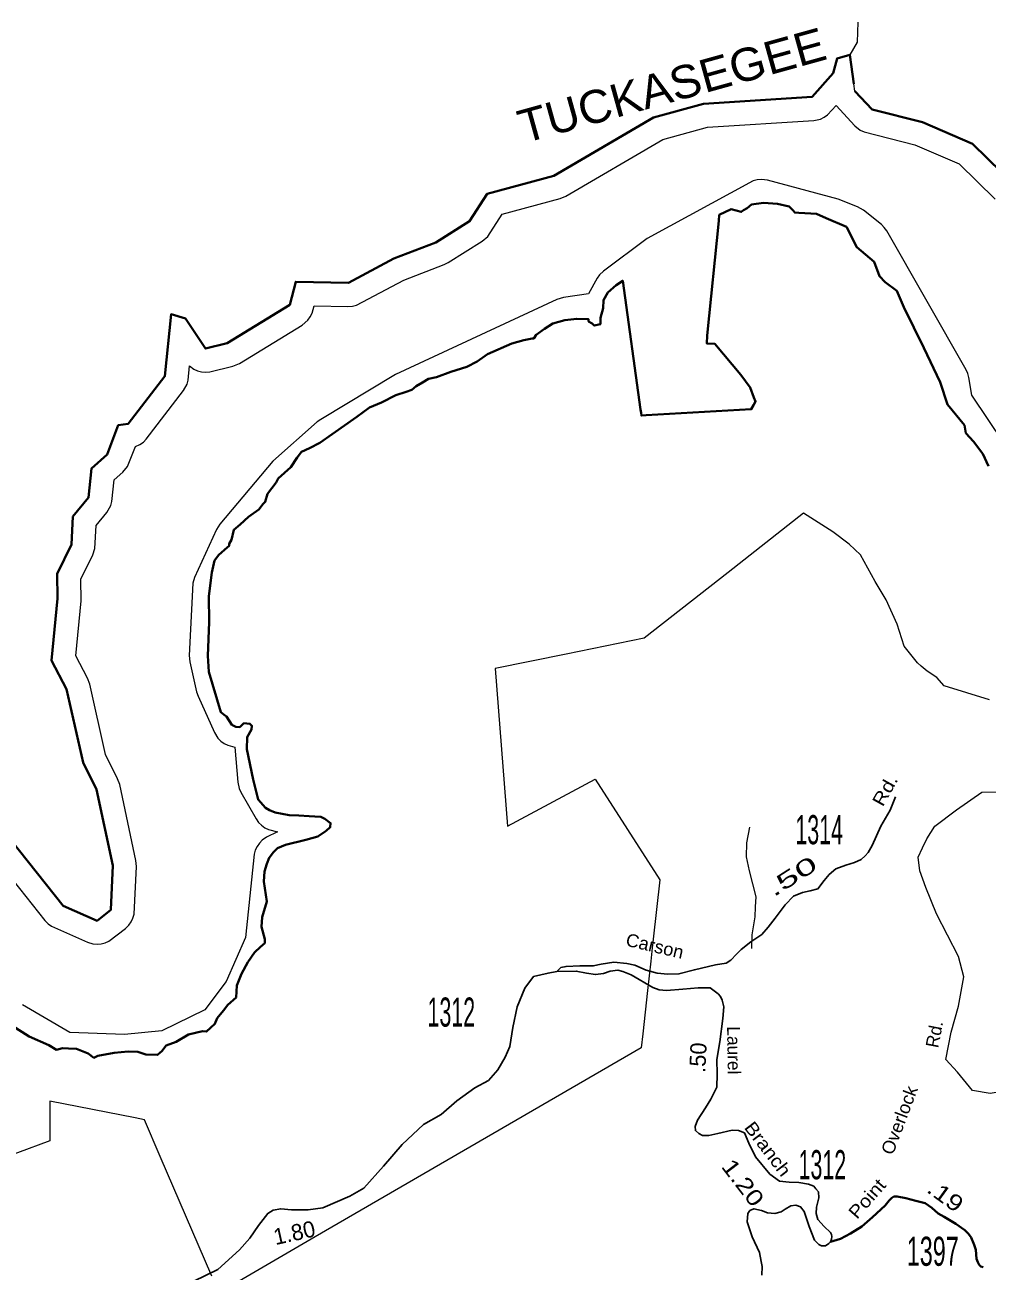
# Model space of a CAD drawing. Extents: x 157457 to 232944, y 178360 to 224130.
# Drawn here: x 200004 to 201491, y 196401 to 198328 of the extents above; entities that cross this region are included whole.
import ezdxf
from ezdxf.enums import TextEntityAlignment as Align

# ---------------------------------------------------------------- set-up
doc = ezdxf.new("R2010")
doc.units = 0
doc.header["$LTSCALE"] = 10
doc.linetypes.add('DASH_DOUBLE_DOT', pattern=[9.2, 5, -1.2, 0.3, -1.2, 0.3, -1.2])
for name, color, linetype, lineweight in [('10', 7, 'Continuous', 13), ('11', 7, 'Continuous', 40), ('17', 7, 'Continuous', 25), ('32', 7, 'Continuous', 25), ('35', 7, 'Continuous', 13), ('53', 7, 'Continuous', 40), ('59', 7, 'DASH_DOUBLE_DOT', 13), ('60', 7, 'Continuous', 40), ('61', 7, 'Continuous', 13), ('8', 7, 'Continuous', 25)]:
    doc.layers.add(name, color=color, linetype=linetype, lineweight=lineweight)
doc.layers.add('21', color=7, linetype='Continuous')

msp = doc.modelspace()

# ---------------------------------------------------------------- linework, layer by layer
at = {"layer": '32'}
for points in [[(200826.4, 196864.67), (200832.45, 196870.73), (200840.53, 196872.46), (200861.86, 196873.04), (200882.62, 196873.04), (200894.73, 196875.63), (200914.33, 196878.8), (200934.37, 196877.07), (200946.62, 196874.19), (200964.35, 196866.69), (200981.36, 196862.07), (200997.8, 196860.34), (201015.1, 196860.92), (201039.03, 196867.27), (201071.6, 196874.77), (201088.04, 196877.65), (201095.53, 196881.98), (201103.9, 196891.5), (201111.1, 196898.42), (201125.95, 196910.25), (201143.25, 196921.79), (201152.76, 196933.32), (201164.01, 196946.88), (201179.29, 196967.65), (201192.22, 196980.85), (201206.14, 196986.49), (201218.06, 196989.29), (201229.88, 196992.46), (201239.69, 197005.44), (201247.47, 197014.67), (201257.85, 197023.32), (201272.84, 197029.09), (201286.39, 197032.84), (201296.77, 197037.75), (201303.11, 197043.23), (201307.73, 197048.71), (201313.86, 197059.26), (201327.4, 197089.37), (201341.75, 197113.9), (201349.92, 197134.73)], [(200441.75, 196495.96), (200464.28, 196499.01), (200506.29, 196517.29), (200527.6, 196529.47), (200558.04, 196563.6), (200587.26, 196597.11), (200619.9, 196627.82), (200647.29, 196643.66), (200671.65, 196664.38), (200699.66, 196684.48), (200720.36, 196696.06), (200734.97, 196712.51), (200746.54, 196732.01), (200753.84, 196748.47), (200758.11, 196777.71), (200764.8, 196810.01), (200776.76, 196838.88), (200790.15, 196856.55), (200812.85, 196862.07), (200826.4, 196864.67)], [(200826.4, 196864.67), (200856.38, 196865.25), (200872.24, 196862.07), (200885.79, 196859.77), (200898.48, 196861.5), (200908.57, 196865.25), (200920.68, 196866.69), (200928.32, 196864.38), (200941, 196859.48), (200974.73, 196839.57), (200984.25, 196836.4), (200995.94, 196835.22), (201020.9, 196837.05), (201044.65, 196839.49), (201063.32, 196839.1), (201075.5, 196829.96), (201079.24, 196825.73), (201082.13, 196820.25), (201084.43, 196809.86), (201082.99, 196791.69), (201078.09, 196755.92), (201073.48, 196728.23), (201074.28, 196705.66), (201073.68, 196685.65), (201064.55, 196667.37), (201056.04, 196653.52), (201043.64, 196634.48), (201040.19, 196624.67), (201040.47, 196618.61), (201045.8, 196614), (201051.57, 196610.82), (201061.08, 196610.82), (201075.21, 196614.29), (201097.41, 196619.48), (201107.17, 196618.79), (201116.3, 196615.13), (201123, 196599.29), (201133.35, 196577.96), (201155.78, 196551.31), (201170.35, 196540.44), (201185.49, 196539), (201200.48, 196538.13), (201215.47, 196535.82), (201223.54, 196532.65), (201226.71, 196528.61), (201230.75, 196524), (201231.33, 196514.48), (201227.58, 196500.34), (201227.29, 196490.54), (201229.89, 196481.02), (201239.4, 196470.05), (201249.54, 196461.13), (201251.15, 196457.79), (201251.51, 196455.05), (201251, 196450.73), (201249.2, 196446.69)], [(200264.93, 196385.99), (200302.07, 196403.67), (200335.39, 196434.43), (200351.83, 196452.11), (200365.22, 196471.6), (200379.23, 196490.49), (200387.75, 196495.37), (200399.32, 196497.81), (200415.76, 196495.98), (200441.75, 196495.96)], [(201249.2, 196446.69), (201246.61, 196444.09), (201241.71, 196440.63), (201237.89, 196440.34), (201235.36, 196440.63), (201231.54, 196442.65), (201229.02, 196444.67), (201227.65, 196446.26), (201224.41, 196449.29), (201216.34, 196470.05), (201208.7, 196493.71), (201203.07, 196500.63), (201195.72, 196503.23), (201187.94, 196502.07), (201179.52, 196497.08), (201172.95, 196492.84), (201163.43, 196490.25), (201152.12, 196491.6), (201142.67, 196495.15), (201130.85, 196497.75), (201124.72, 196495.25), (201121.34, 196490.25), (201120.47, 196477.55), (201128.38, 196454.43), (201139.34, 196430.06), (201142.38, 196416.04), (201143.68, 196408.32), (201143.11, 196395.05)]]:
    msp.add_lwpolyline(points, dxfattribs=at)
at = {"layer": '32', "lineweight": 40}
msp.add_lwpolyline([(201249.2, 196446.69), (201265.06, 196451.3), (201280.05, 196459.38), (201297.64, 196470.34), (201314.07, 196484.77), (201333.96, 196502.94), (201340.31, 196510.73), (201344.34, 196514.77), (201347.51, 196516.5), (201352.42, 196516.5), (201365.68, 196514.19), (201381.53, 196510.15), (201395.95, 196506.4), (201405.9, 196499.19), (201415.99, 196490.54), (201424.92, 196485.05), (201443.09, 196474.67), (201457.22, 196464.86), (201462.98, 196458.8), (201467.02, 196453.04), (201471.63, 196442.07), (201473.94, 196434.29), (201475.09, 196420.44), (201477.11, 196414.96), (201479.41, 196411.21), (201482.01, 196408.61), (201485.18, 196407.17)], dxfattribs=at)
at = {"layer": '35'}
for points in [[(201427.79, 196728.3), (201436.04, 196770.93), (201447.04, 196810.7), (201455.26, 196856.53), (201447.28, 196887.49), (201413.21, 196953.76), (201396.72, 196994.49), (201387.73, 197020.15), (201385.14, 197041.5), (201391.77, 197055.92), (201398.11, 197069.48), (201410.51, 197089.09), (201443.95, 197114.48), (201483.35, 197141.54), (201532.36, 197142.16), (201572.01, 197134.57), (201611.36, 197117.38)], [(201127.57, 196900.28), (201128.5, 196921.46), (201133.05, 196948.97), (201133.66, 196964.55), (201134.56, 196979.73), (201124.18, 197020.33), (201119.31, 197042.03), (201120.23, 197063.21), (201124.52, 197087.52)], [(201617.47, 196698.51), (201571.09, 196694.24), (201527.54, 196681.11), (201496.44, 196676.13), (201469.04, 196680.68), (201445.51, 196709.15), (201427.79, 196728.3)]]:
    msp.add_lwpolyline(points, dxfattribs=at)
at = {"layer": '53', "lineweight": 13}
for points in [[(201495.02, 197284.56), (201425.22, 197306.17), (201413.64, 197318.98), (201398.7, 197328.73), (201389.52, 197336.77), (201383.77, 197341.84), (201363.34, 197367.44), (201352.67, 197401.59), (201335.61, 197439.39), (201318.53, 197467.73), (201295.67, 197508.89), (201278, 197525.05), (201252.8, 197544.38), (201207.59, 197572.89), (201091.05, 197481.44), (200961.31, 197379.64), (200840.59, 197355.17), (200731.14, 197332.98), (200749.77, 197089.14), (200885.7, 197161.98), (200985.39, 197006.23), (200975.27, 196914.69), (200973.81, 196901.34), (200971.5, 196880.5), (200966.48, 196835.09), (200959.12, 196768.27), (200956.72, 196746.55), (200452.83, 196454.22), (200304.12, 196367.94)], [(200293, 196393.69), (200213.03, 196578.77), (200188.61, 196635.28), (200174.55, 196638.08), (200042.61, 196664.22), (200042.61, 196602.64), (199992.14, 196584.38), (199782.61, 196508.45), (199775.61, 196664.62), (199771.03, 196767.23), (199442.12, 196648.67), (199429.61, 196625.42), (199344.47, 196467.39), (199282.72, 196352.69)]]:
    msp.add_lwpolyline(points, dxfattribs=at)
at = {"layer": '59', "linetype": 'Continuous'}
msp.add_line((201287.05, 198225.55), (201285.48, 198237.11), dxfattribs=at)
at = {"layer": '59'}
msp.add_lwpolyline([(201291.83, 198332.42), (201290.45, 198301.47), (201279.42, 198281.69)], dxfattribs=at)
at = {"layer": '60'}
msp.add_line((201285.48, 198237.11), (201279.42, 198281.69), dxfattribs=at)
for points in [[(199981.41, 197068.8), (200063.16, 196966.17), (200115.45, 196943.12), (200136.58, 196959.7), (200139.72, 197028.62), (200114.62, 197146.11), (200093.66, 197187.52), (200068.34, 197301.03), (200045, 197345.48), (200054.48, 197441.28), (200053.67, 197479.28), (200076.08, 197524.83), (200078.06, 197567.8), (200102.28, 197597.3), (200106.92, 197642.2), (200130.8, 197663.73), (200148.14, 197709.38), (200163.48, 197711.08), (200220.22, 197784.91), (200229.73, 197880.72), (200252.3, 197874.27), (200283.17, 197827.64), (200316.64, 197835.98), (200413.38, 197895.05), (200422.66, 197930.84), (200503.92, 197929.23), (200574.3, 197966.81), (200638.95, 197991.53), (200691.31, 198024.47), (200718.64, 198066.92), (200821.62, 198094.86), (200975.73, 198184.77), (201052.95, 198206.22), (201221.22, 198216.86), (201253.38, 198253.2), (201259.5, 198276.09), (201279.42, 198281.69)], [(201919.58, 197546.67), (201896.73, 197535.44), (201893.5, 197520.5), (201862.75, 197514.12), (201847.86, 197522.42), (201795.09, 197649.45), (201723.16, 197745.89), (201654.16, 197795.27), (201635.22, 197826.64), (201631.42, 197854.7), (201624.02, 197859.84), (201615.83, 197904), (201587.75, 197958.56), (201581.83, 197996.69), (201543.61, 198051.44), (201537.19, 198077.55), (201468.97, 198143.92), (201391.72, 198177.45), (201313.73, 198197.02), (201287.05, 198225.55)], [(200287.97, 197444.86), (200292.84, 197481.44), (200296.81, 197499.73), (200303.52, 197508.56), (200316.31, 197520.16), (200319.67, 197522.88), (200319.67, 197525.92), (200323.02, 197532.03), (200326.98, 197547.25), (200336.73, 197555.8), (200349.53, 197567.7), (200365.41, 197578.97), (200372.09, 197587.81), (200375.44, 197590.84), (200379.12, 197603.03), (200385.5, 197611.89), (200392.23, 197620.73), (200395.58, 197626.83), (200405.33, 197635.34), (200414.77, 197644.19), (200424.83, 197659.14), (200431.55, 197668), (200444.05, 197673.47), (200459.89, 197681.69), (200517.2, 197721.95), (200536.39, 197736.27), (200555.3, 197744.48), (200577.23, 197755.77), (200593.09, 197760.94), (200602.23, 197763.69), (200608.94, 197769.47), (200618.39, 197775.28), (200627.84, 197780.75), (200640.33, 197783.2), (200662.28, 197791.44), (200687.28, 197799.36), (200703.12, 197807.59), (200718.97, 197819.17), (200756.77, 197835.64), (200775.36, 197840.8), (200787.86, 197843.25), (200790.91, 197843.23), (200794.27, 197849.03), (200807.06, 197857.88), (200819.86, 197866.41), (200838.45, 197871.58), (200857.05, 197873.73), (200875.34, 197872.83), (200875.34, 197869.47), (200881.12, 197866.11), (200884.17, 197863.06), (200893.62, 197865.5), (200893.92, 197874.95), (200897.89, 197889.89), (200898.5, 197902.39), (200905.2, 197914.3), (200918.02, 197925.86), (200928.05, 197932.56), (200955.7, 197733.53), (200956.41, 197728.41), (200957.02, 197724.06), (200964.47, 197724.5), (201126.8, 197733.83), (201130.16, 197739.92), (201133.5, 197745.72), (201130.77, 197752.12), (201125.27, 197767.67), (201110.95, 197786.88), (201097.56, 197802.8), (201070.41, 197835.03), (201057.91, 197835.64), (201058.52, 197847.83), (201076.81, 198025.22), (201077.42, 198034.36), (201096.02, 198042.91), (201111.25, 198038.94), (201114.61, 198041.69), (201120.7, 198044.42), (201127.41, 198050.52), (201146, 198052.66), (201167.33, 198051.44), (201185.62, 198047.47), (201191.42, 198041.08), (201194.16, 198037.72), (201200.56, 198037.42), (201209.7, 198036.8), (201218.84, 198036.5), (201227.98, 198035.89), (201242.92, 198029.19), (201274.19, 198016)], [(201274.19, 198016), (201289.86, 197984.38), (201316.69, 197961.5), (201324.92, 197939.55), (201333.75, 197930.12), (201351.77, 197917), (201362.73, 197891.72), (201393.83, 197828.91), (201419.12, 197775.59), (201430.09, 197741.12), (201456.31, 197709.14), (201458.75, 197696.95), (201470.62, 197683.84), (201484.95, 197664.92), (201493.48, 197646.05)], [(199983.78, 196780.97), (200010.59, 196764.2), (200040.77, 196750.48), (200052.66, 196743.45), (200062.11, 196746.22), (200071.25, 196745.61), (200083.45, 196745), (200101.73, 196737.98), (200110.58, 196731.28), (200116.67, 196734.03), (200141.66, 196738.91), (200163.3, 196741.05), (200178.55, 196740.12), (200190.73, 196736.47), (200209.02, 196735.55), (200212.38, 196738.61), (200215.42, 196741.34), (200222.12, 196750.19), (200237.67, 196755.67), (200256.88, 196766.95), (200278.52, 196772.12), (200284.61, 196771.52), (200291.02, 196777.61), (200297.72, 196783.41), (200301.08, 196792.25), (200310.83, 196804.14), (200317.53, 196812.97), (200330.33, 196824.56), (200331.25, 196843.14), (200338.56, 196861.12), (200348.62, 196879.11), (200358.69, 196894.05), (200368.12, 196902.58), (200374.53, 196908.38), (200374.83, 196914.47), (200369.66, 196933.38), (200370.56, 196948.61), (200377.89, 196973), (200373.31, 197003.78), (200374.22, 197019.02), (200377.89, 197031.2), (200381.23, 197040.36), (200387.94, 197049.19), (200394.34, 197055), (200406.84, 197060.48), (200437.92, 197068.11), (200456.83, 197073.3), (200468.22, 197080.89), (200469.62, 197081.83), (200476.03, 197087.62), (200476.33, 197094.02), (200467.5, 197100.42), (200461.39, 197103.77), (200452.25, 197104.38), (200443.11, 197104.69), (200427.56, 197105.59), (200412.33, 197106.2), (200390.98, 197110.48), (200381.84, 197114.14), (200376.05, 197117.48), (200364.47, 197130.3), (200359.16, 197151.19), (200356.55, 197161.38), (200346.8, 197208.02), (200347.7, 197226.61), (200354.41, 197238.5), (200354.72, 197244.59), (200351.67, 197247.64), (200342.53, 197248.25), (200339.48, 197245.2), (200336.12, 197242.45), (200330.03, 197242.77), (200323.94, 197246.11), (200315.41, 197258.92), (200311.78, 197261.55), (200306.56, 197265.31), (200288.27, 197327.8), (200286.44, 197352.48), (200288.88, 197404.62), (200287.97, 197444.86)]]:
    msp.add_lwpolyline(points, dxfattribs=at)
at = {"layer": '61'}
for points in [[(199955.89, 197042.12), (200034.53, 196943.39), (200039.64, 196938.14), (200044.86, 196934.48), (200100.7, 196909.66), (200109.11, 196907.09), (200115.45, 196906.55), (200121.8, 196907.09), (200127.97, 196908.75), (200133.73, 196911.44), (200159.14, 196930.91), (200164.59, 196936.19), (200168.25, 196941.41), (200170.94, 196947.19), (200172.59, 196953.36), (200176.25, 197026.97), (200175.48, 197036.27), (200150.41, 197153.75), (200147.25, 197162.62), (200128.36, 197199.97), (200104.05, 197308.98), (200100.73, 197318.03), (200082.47, 197352.78), (200090.89, 197437.67), (200090.42, 197471.14), (200108.91, 197508.7), (200112.11, 197518.48), (200114.05, 197553.98), (200130.55, 197574.09), (200136.64, 197584.78), (200138.3, 197590.95), (200141.86, 197624.45), (200155.3, 197636.56), (200162.47, 197645.44), (200174.72, 197676.36), (200181.77, 197679.39), (200186.98, 197683.05), (200191.5, 197687.56), (200249.23, 197762.62), (200254.58, 197772.39), (200256.23, 197778.58), (200258.55, 197800.75), (200264.89, 197795.97), (200270.66, 197793.28), (200276.83, 197791.62), (200283.17, 197791.06), (200289.52, 197791.62), (200325.48, 197800.5), (200335.7, 197804.77), (200432.44, 197863.83), (200441.41, 197871.55), (200445.06, 197876.77), (200447.75, 197882.53), (200450.81, 197893.7), (200503.2, 197892.66), (200510.27, 197893.2), (200516.45, 197894.86), (200589.5, 197933.48), (200652, 197957.36), (200658.42, 197960.58), (200710.78, 197993.52), (200719.33, 198000.97), (200741.8, 198035.3), (200831.22, 198059.56), (200840.05, 198063.28), (200990.08, 198150.78), (201059.08, 198169.95), (201223.52, 198180.36), (201233.73, 198182.48), (201239.5, 198185.17), (201244.72, 198188.83), (201258.11, 198203.36), (201287.03, 198172.03), (201295.45, 198165.33), (201301.22, 198162.64), (201379.91, 198142.7), (201448.25, 198113.03), (201504.17, 198058.62)], [(201542.62, 197644.45), (201467.91, 197755.58), (201463.25, 197782.92), (201461.56, 197789.31), (201458.95, 197794.95), (201336.31, 198009.38), (201332.58, 198014.73), (201328.06, 198019.25), (201300.34, 198041.36), (201290.91, 198046.8), (201261.33, 198058.39), (201151.91, 198087.78), (201142.5, 198089.03), (201136.16, 198088.47), (201129.98, 198086.81), (200965.94, 197997.73), (200898.23, 197947.09), (200892.25, 197941.42), (200888.59, 197936.19), (200875.06, 197912.08), (200836.77, 197906.72), (200826.39, 197903.66), (200577.05, 197787.64), (200461.2, 197718.05), (200455.92, 197714.19), (200387.05, 197653.56), (200305.12, 197556.12), (200299.92, 197547.89), (200266, 197473.59), (200263.25, 197464.73), (200257.86, 197353.17), (200258.73, 197343.34), (200269.31, 197297.12), (200271.59, 197290.33), (200296.89, 197233.84), (200302.25, 197225.28), (200306.77, 197220.77), (200311.98, 197217.11), (200317.77, 197214.42), (200328.5, 197211.17), (200332.98, 197157.02), (200335.06, 197147.5), (200337.61, 197141.95), (200361.16, 197100.48), (200364.95, 197095.03), (200369.47, 197090.53), (200374.69, 197086.86), (200380.45, 197084.19), (200394.14, 197080.67), (200377.47, 197071.97), (200370.89, 197067.56), (200366.38, 197063.05), (200362.72, 197057.83), (200360.03, 197052.06), (200358.38, 197045.89), (200344.97, 196917.31), (200314.94, 196849.11), (200282.09, 196805.33), (200215.31, 196772.7), (200157.97, 196766.94), (200073.22, 196770.39), (200000.31, 196812.91)]]:
    msp.add_lwpolyline(points, dxfattribs=at)

# ---------------------------------------------------------------- texts
at = {"layer": '10'}
msp.add_text('Rd.', height=20, rotation=79.045, dxfattribs=at).set_placement((201419.76, 196765.72), align=Align.CENTER)
for s, rotation, width, p in [('Overlock', 69.232, 1.05, (201365.21, 196631.25)), ('Point', 48.711, 1.15, (201313.41, 196506.79))]:
    msp.add_text(s, height=20, rotation=rotation, dxfattribs=dict(at, width=width)).set_placement(p, align=Align.CENTER)
at = {"layer": '11'}
for s, rotation, width, p in [('Rd.', 60.795, 1.2, (201342.4, 197139.77)), ('Carson', 346.794, 1.05, (200975.55, 196894.34)), ('Branch', 307.325, 1.15, (201144.5, 196584.23))]:
    msp.add_text(s, height=20, rotation=rotation, dxfattribs=dict(at, width=width)).set_placement(p, align=Align.CENTER)
msp.add_text('Laurel', height=20, rotation=270.853, dxfattribs=at).set_placement((201090.04, 196742.5), align=Align.CENTER)
at = {"layer": '17'}
for s, rotation, width, p in [('.50', 32.681, 1.8, (201196.55, 197001.44)), ('1.20', 307.475, 1.25, (201104.06, 196530.55)), ('.19', 324.057, 1.25, (201419.9, 196507.56))]:
    msp.add_text(s, height=25, rotation=rotation, dxfattribs=dict(at, width=width)).set_placement(p, align=Align.CENTER)
for s, rotation, p in [('.50', 87.09, (201056.89, 196730.82)), ('1.80', 12.452, (200423.05, 196448.49))]:
    msp.add_text(s, height=25, rotation=rotation, dxfattribs=at).set_placement(p, align=Align.CENTER)
at = {"layer": '21', "width": 1.05}
msp.add_text('TUCKASEGEE', height=51, rotation=15.526, dxfattribs=at).set_placement((201010.83, 198210.08), align=Align.CENTER)
at = {"layer": '8'}
for s, width, p in [('1314', 0.55, (201231.83, 197061.3)), ('1312', 0.55, (200663.09, 196779.32)), ('1312', 0.55, (201236.78, 196543.37)), ('1397', 0.6, (201407.46, 196409.53))]:
    msp.add_text(s, height=45, dxfattribs=dict(at, width=width)).set_placement(p, align=Align.CENTER)

doc.saveas('drawing.dxf')
